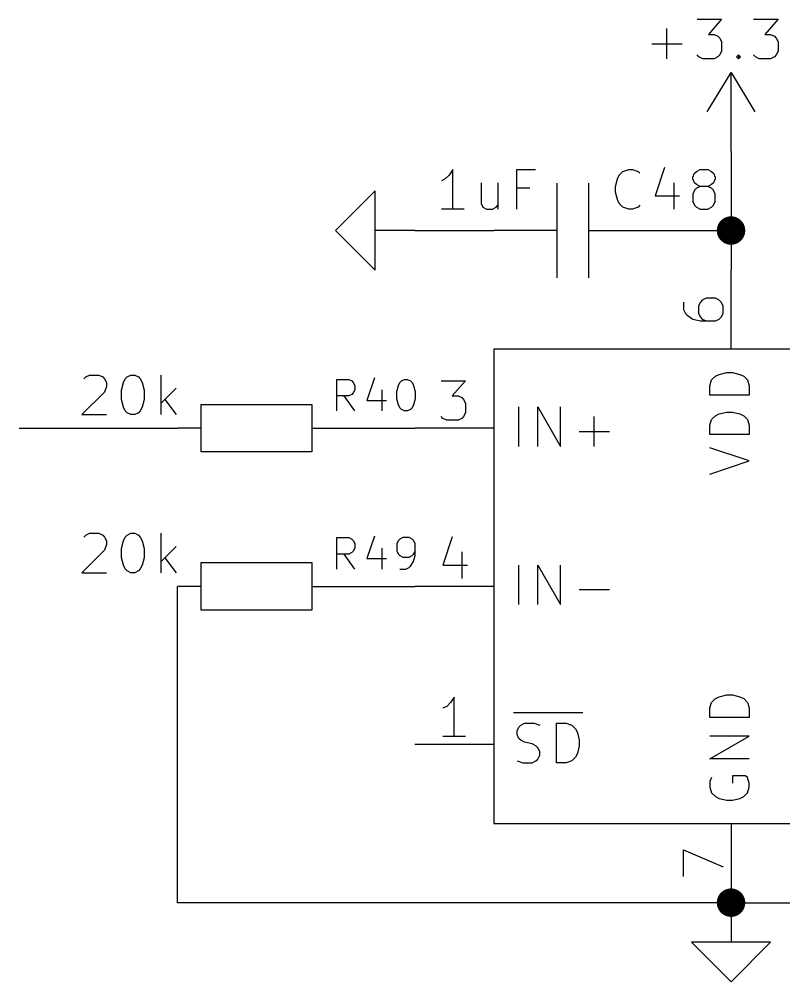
# Model space of a CAD drawing. Header units: inches. Extents: x 0.4 to 16.1, y -11.3 to -0.4.
# Drawn here: x 6.9 to 7.867, y -8.05 to -6.833 of the extents above; entities that cross this region are included whole.
import ezdxf

# ---------------------------------------------------------------- set-up
doc = ezdxf.new("R2010")
doc.units = ezdxf.units.IN
doc.header["$MEASUREMENT"] = 0
for name, color, linetype in [('GREENSIXTYFIVE', 129, 'CONTINUOUS'), ('LIGHTGREEN', 92, 'CONTINUOUS'), ('LIGHTRED', 12, 'CONTINUOUS'), ('RED', 14, 'CONTINUOUS'), ('WHITE', 250, 'CONTINUOUS')]:
    doc.layers.add(name, color=color, linetype=linetype)

msp = doc.modelspace()

# ---------------------------------------------------------------- linework, layer by layer
at = {"layer": 'GREENSIXTYFIVE', "linetype": 'CONTINUOUS'}
for p, q in [((7.7571, -6.8328), (7.7881, -6.8328)), ((7.7571, -6.8328), (7.7881, -6.8328)), ((7.7881, -6.8328), (7.7714, -6.8519)), ((7.7881, -6.8328), (7.7714, -6.8519)), ((7.8286, -6.8328), (7.8595, -6.8328)), ((7.8286, -6.8328), (7.8595, -6.8328)), ((7.8595, -6.8328), (7.8429, -6.8519)), ((7.8595, -6.8328), (7.8429, -6.8519)), ((7.719, -6.8828), (7.719, -6.8447)), ((7.719, -6.8828), (7.719, -6.8447)), ((7.7714, -6.8519), (7.7786, -6.8519)), ((7.7714, -6.8519), (7.7786, -6.8519)), ((7.7786, -6.8519), (7.7833, -6.8542)), ((7.7786, -6.8519), (7.7833, -6.8542)), ((7.8429, -6.8519), (7.85, -6.8519)), ((7.8429, -6.8519), (7.85, -6.8519)), ((7.85, -6.8519), (7.8548, -6.8542)), ((7.85, -6.8519), (7.8548, -6.8542)), ((7.7, -6.8638), (7.7381, -6.8638)), ((7.7, -6.8638), (7.7381, -6.8638)), ((7.7833, -6.8542), (7.7857, -6.8566)), ((7.7833, -6.8542), (7.7857, -6.8566)), ((7.7857, -6.8566), (7.7881, -6.8614)), ((7.7857, -6.8566), (7.7881, -6.8614)), ((7.7881, -6.8614), (7.7881, -6.8733)), ((7.7881, -6.8614), (7.7881, -6.8733)), ((7.8548, -6.8542), (7.8571, -6.8566)), ((7.8548, -6.8542), (7.8571, -6.8566)), ((7.8571, -6.8566), (7.8595, -6.8614)), ((7.8571, -6.8566), (7.8595, -6.8614)), ((7.8595, -6.8614), (7.8595, -6.8733)), ((7.8595, -6.8614), (7.8595, -6.8733)), ((7.7881, -6.8733), (7.7857, -6.878)), ((7.7881, -6.8733), (7.7857, -6.878)), ((7.8595, -6.8733), (7.8571, -6.878)), ((7.8595, -6.8733), (7.8571, -6.878)), ((7.7595, -6.8804), (7.7571, -6.878)), ((7.7595, -6.8804), (7.7571, -6.878)), ((7.7643, -6.8828), (7.7595, -6.8804)), ((7.7643, -6.8828), (7.7595, -6.8804)), ((7.7786, -6.8828), (7.7643, -6.8828)), ((7.7786, -6.8828), (7.7643, -6.8828)), ((7.7833, -6.8804), (7.7786, -6.8828)), ((7.7833, -6.8804), (7.7786, -6.8828)), ((7.7857, -6.878), (7.7833, -6.8804)), ((7.7857, -6.878), (7.7833, -6.8804)), ((7.8071, -6.8804), (7.8095, -6.878)), ((7.8071, -6.8804), (7.8095, -6.878)), ((7.8095, -6.8828), (7.8071, -6.8804)), ((7.8095, -6.8828), (7.8071, -6.8804)), ((7.8095, -6.878), (7.8119, -6.8804)), ((7.8095, -6.878), (7.8095, -6.8828)), ((7.8095, -6.878), (7.8119, -6.8804)), ((7.8095, -6.878), (7.8095, -6.8828)), ((7.8119, -6.8804), (7.8095, -6.8828)), ((7.8119, -6.8804), (7.8095, -6.8828)), ((7.831, -6.8804), (7.8286, -6.878)), ((7.831, -6.8804), (7.8286, -6.878)), ((7.8357, -6.8828), (7.831, -6.8804)), ((7.8357, -6.8828), (7.831, -6.8804)), ((7.85, -6.8828), (7.8357, -6.8828)), ((7.85, -6.8828), (7.8357, -6.8828)), ((7.8548, -6.8804), (7.85, -6.8828)), ((7.8548, -6.8804), (7.85, -6.8828)), ((7.8571, -6.878), (7.8548, -6.8804)), ((7.8571, -6.878), (7.8548, -6.8804)), ((7.4482, -7.0228), (7.4434, -7.0299)), ((7.4482, -7.0228), (7.4434, -7.0299)), ((7.4482, -7.0728), (7.4482, -7.0228)), ((7.4482, -7.0728), (7.4482, -7.0228)), ((7.5291, -7.0728), (7.5291, -7.0228)), ((7.5291, -7.0228), (7.5529, -7.0228)), ((7.5291, -7.0728), (7.5291, -7.0228)), ((7.5291, -7.0228), (7.5529, -7.0228)), ((7.6634, -7.0252), (7.6706, -7.0228)), ((7.6634, -7.0252), (7.6706, -7.0228)), ((7.6706, -7.0228), (7.6753, -7.0228)), ((7.6706, -7.0228), (7.6753, -7.0228)), ((7.6753, -7.0228), (7.6825, -7.0252)), ((7.6753, -7.0228), (7.6825, -7.0252)), ((7.7158, -7.0204), (7.7039, -7.0561)), ((7.7158, -7.0204), (7.7039, -7.0561)), ((7.7563, -7.0252), (7.761, -7.0228)), ((7.7563, -7.0252), (7.761, -7.0228)), ((7.761, -7.0228), (7.7706, -7.0228)), ((7.761, -7.0228), (7.7706, -7.0228)), ((7.7706, -7.0228), (7.7753, -7.0252)), ((7.7706, -7.0228), (7.7753, -7.0252)), ((7.4387, -7.0347), (7.4339, -7.0371)), ((7.4387, -7.0347), (7.4339, -7.0371)), ((7.4434, -7.0299), (7.4387, -7.0347)), ((7.4434, -7.0299), (7.4387, -7.0347)), ((7.6539, -7.0442), (7.6563, -7.0347)), ((7.6539, -7.0442), (7.6563, -7.0347)), ((7.6563, -7.0347), (7.6587, -7.0299)), ((7.6563, -7.0347), (7.6587, -7.0299)), ((7.6587, -7.0299), (7.6634, -7.0252)), ((7.6587, -7.0299), (7.6634, -7.0252)), ((7.6825, -7.0252), (7.6849, -7.0276)), ((7.6825, -7.0252), (7.6849, -7.0276)), ((7.7515, -7.0323), (7.7539, -7.0276)), ((7.7515, -7.0323), (7.7539, -7.0276)), ((7.7515, -7.0347), (7.7515, -7.0323)), ((7.7515, -7.0347), (7.7515, -7.0323)), ((7.7539, -7.0395), (7.7515, -7.0347)), ((7.7539, -7.0395), (7.7515, -7.0347)), ((7.7539, -7.0276), (7.7563, -7.0252)), ((7.7539, -7.0276), (7.7563, -7.0252)), ((7.7753, -7.0252), (7.7777, -7.0276)), ((7.7753, -7.0252), (7.7777, -7.0276)), ((7.7777, -7.0276), (7.7801, -7.0323)), ((7.7777, -7.0276), (7.7801, -7.0323)), ((7.7801, -7.0347), (7.7777, -7.0395)), ((7.7801, -7.0347), (7.7777, -7.0395)), ((7.7801, -7.0323), (7.7801, -7.0347)), ((7.7801, -7.0323), (7.7801, -7.0347)), ((7.4839, -7.0395), (7.4839, -7.0657)), ((7.4839, -7.0395), (7.4839, -7.0657)), ((7.5053, -7.0395), (7.5053, -7.0728)), ((7.5053, -7.0395), (7.5053, -7.0728)), ((7.5458, -7.0466), (7.5291, -7.0466)), ((7.5458, -7.0466), (7.5291, -7.0466)), ((7.6539, -7.0514), (7.6539, -7.0442)), ((7.6539, -7.0514), (7.6539, -7.0442)), ((7.7277, -7.0395), (7.7277, -7.0728)), ((7.7277, -7.0395), (7.7277, -7.0728)), ((7.7563, -7.0418), (7.7539, -7.0395)), ((7.7563, -7.0418), (7.7539, -7.0395)), ((7.7563, -7.0466), (7.7539, -7.049)), ((7.7563, -7.0466), (7.7539, -7.049)), ((7.761, -7.0442), (7.7563, -7.0418)), ((7.761, -7.0442), (7.7563, -7.0418)), ((7.761, -7.0442), (7.7563, -7.0466)), ((7.761, -7.0442), (7.7563, -7.0466)), ((7.7706, -7.0442), (7.761, -7.0442)), ((7.7706, -7.0442), (7.761, -7.0442)), ((7.7753, -7.0418), (7.7706, -7.0442)), ((7.7753, -7.0418), (7.7706, -7.0442)), ((7.7753, -7.0466), (7.7706, -7.0442)), ((7.7753, -7.0466), (7.7706, -7.0442)), ((7.7777, -7.0395), (7.7753, -7.0418)), ((7.7777, -7.0395), (7.7753, -7.0418)), ((7.7777, -7.049), (7.7753, -7.0466)), ((7.7777, -7.049), (7.7753, -7.0466)), ((7.6563, -7.0609), (7.6539, -7.0514)), ((7.6563, -7.0609), (7.6539, -7.0514)), ((7.7039, -7.0561), (7.7349, -7.0561)), ((7.7039, -7.0561), (7.7349, -7.0561)), ((7.7539, -7.049), (7.7515, -7.0538)), ((7.7539, -7.049), (7.7515, -7.0538)), ((7.7515, -7.0538), (7.7515, -7.0633)), ((7.7515, -7.0538), (7.7515, -7.0633)), ((7.7801, -7.0538), (7.7777, -7.049)), ((7.7801, -7.0538), (7.7777, -7.049)), ((7.7801, -7.0633), (7.7801, -7.0538)), ((7.7801, -7.0633), (7.7801, -7.0538)), ((7.4839, -7.0657), (7.4863, -7.0704)), ((7.4839, -7.0657), (7.4863, -7.0704)), ((7.4863, -7.0704), (7.491, -7.0728)), ((7.4863, -7.0704), (7.491, -7.0728)), ((7.4982, -7.0728), (7.5029, -7.0704)), ((7.4982, -7.0728), (7.5029, -7.0704)), ((7.5029, -7.0704), (7.5053, -7.068)), ((7.5029, -7.0704), (7.5053, -7.068)), ((7.6587, -7.0657), (7.6563, -7.0609)), ((7.6587, -7.0657), (7.6563, -7.0609)), ((7.6634, -7.0704), (7.6587, -7.0657)), ((7.6634, -7.0704), (7.6587, -7.0657)), ((7.6706, -7.0728), (7.6634, -7.0704)), ((7.6706, -7.0728), (7.6634, -7.0704)), ((7.6825, -7.0704), (7.6753, -7.0728)), ((7.6825, -7.0704), (7.6753, -7.0728)), ((7.6849, -7.068), (7.6825, -7.0704)), ((7.6849, -7.068), (7.6825, -7.0704)), ((7.7515, -7.0633), (7.7539, -7.068)), ((7.7515, -7.0633), (7.7539, -7.068)), ((7.7539, -7.068), (7.7563, -7.0704)), ((7.7539, -7.068), (7.7563, -7.0704)), ((7.7563, -7.0704), (7.761, -7.0728)), ((7.7563, -7.0704), (7.761, -7.0728)), ((7.7706, -7.0728), (7.7753, -7.0704)), ((7.7706, -7.0728), (7.7753, -7.0704)), ((7.7753, -7.0704), (7.7777, -7.068)), ((7.7753, -7.0704), (7.7777, -7.068)), ((7.7777, -7.068), (7.7801, -7.0633)), ((7.7777, -7.068), (7.7801, -7.0633)), ((7.4625, -7.0728), (7.4339, -7.0728)), ((7.4625, -7.0728), (7.4339, -7.0728)), ((7.491, -7.0728), (7.4982, -7.0728)), ((7.491, -7.0728), (7.4982, -7.0728)), ((7.6753, -7.0728), (7.6706, -7.0728)), ((7.6753, -7.0728), (7.6706, -7.0728)), ((7.761, -7.0728), (7.7706, -7.0728)), ((7.761, -7.0728), (7.7706, -7.0728)), ((6.9817, -7.2876), (6.984, -7.2852)), ((6.9817, -7.2876), (6.984, -7.2852)), ((6.984, -7.2852), (6.9888, -7.2828)), ((6.984, -7.2852), (6.9888, -7.2828)), ((6.9888, -7.2828), (7.0007, -7.2828)), ((6.9888, -7.2828), (7.0007, -7.2828)), ((7.0007, -7.2828), (7.0055, -7.2852)), ((7.0007, -7.2828), (7.0055, -7.2852)), ((7.0055, -7.2852), (7.0079, -7.2876)), ((7.0055, -7.2852), (7.0079, -7.2876)), ((7.0079, -7.2876), (7.0102, -7.2923)), ((7.0079, -7.2876), (7.0102, -7.2923)), ((7.0317, -7.2923), (7.034, -7.2876)), ((7.0317, -7.2923), (7.034, -7.2876)), ((7.034, -7.2876), (7.0364, -7.2852)), ((7.034, -7.2876), (7.0364, -7.2852)), ((7.0364, -7.2852), (7.0412, -7.2828)), ((7.0364, -7.2852), (7.0412, -7.2828)), ((7.0412, -7.2828), (7.046, -7.2828)), ((7.0412, -7.2828), (7.046, -7.2828)), ((7.046, -7.2828), (7.0507, -7.2852)), ((7.046, -7.2828), (7.0507, -7.2852)), ((7.0507, -7.2852), (7.0531, -7.2876)), ((7.0507, -7.2852), (7.0531, -7.2876)), ((7.0531, -7.2876), (7.0555, -7.2923)), ((7.0531, -7.2876), (7.0555, -7.2923)), ((7.0793, -7.3328), (7.0793, -7.2828)), ((7.0793, -7.3328), (7.0793, -7.2828)), ((7.3014, -7.3282), (7.3014, -7.2882)), ((7.3014, -7.2882), (7.3167, -7.2882)), ((7.3014, -7.3282), (7.3014, -7.2882)), ((7.3014, -7.2882), (7.3167, -7.2882)), ((7.3167, -7.2882), (7.3205, -7.2901)), ((7.3167, -7.2882), (7.3205, -7.2901)), ((7.3205, -7.2901), (7.3224, -7.2921)), ((7.3205, -7.2901), (7.3224, -7.2921)), ((7.349, -7.2863), (7.3395, -7.3149)), ((7.349, -7.2863), (7.3395, -7.3149)), ((7.3814, -7.2921), (7.3833, -7.2901)), ((7.3814, -7.2921), (7.3833, -7.2901)), ((7.3833, -7.2901), (7.3871, -7.2882)), ((7.3833, -7.2901), (7.3871, -7.2882)), ((7.3871, -7.2882), (7.3909, -7.2882)), ((7.3871, -7.2882), (7.3909, -7.2882)), ((7.3909, -7.2882), (7.3948, -7.2901)), ((7.3909, -7.2882), (7.3948, -7.2901)), ((7.3948, -7.2901), (7.3967, -7.2921)), ((7.3948, -7.2901), (7.3967, -7.2921)), ((7.7731, -7.2962), (7.7755, -7.289)), ((7.7731, -7.2962), (7.7755, -7.289)), ((7.7755, -7.289), (7.7803, -7.2843)), ((7.7755, -7.289), (7.7803, -7.2843)), ((7.7803, -7.2843), (7.785, -7.2819)), ((7.7803, -7.2843), (7.785, -7.2819)), ((7.785, -7.2819), (7.7946, -7.2795)), ((7.785, -7.2819), (7.7946, -7.2795)), ((7.7946, -7.2795), (7.8017, -7.2795)), ((7.7946, -7.2795), (7.8017, -7.2795)), ((7.8017, -7.2795), (7.8112, -7.2819)), ((7.8017, -7.2795), (7.8112, -7.2819)), ((7.8112, -7.2819), (7.816, -7.2843)), ((7.8112, -7.2819), (7.816, -7.2843)), ((7.816, -7.2843), (7.8208, -7.289)), ((7.816, -7.2843), (7.8208, -7.289)), ((7.8208, -7.289), (7.8231, -7.2962)), ((7.8208, -7.289), (7.8231, -7.2962)), ((7.0102, -7.2971), (7.0079, -7.3042)), ((7.0102, -7.2971), (7.0079, -7.3042)), ((7.0102, -7.2923), (7.0102, -7.2971)), ((7.0102, -7.2923), (7.0102, -7.2971)), ((7.0293, -7.3019), (7.0317, -7.2923)), ((7.0293, -7.3019), (7.0317, -7.2923)), ((7.0293, -7.3138), (7.0293, -7.3019)), ((7.0293, -7.3138), (7.0293, -7.3019)), ((7.0555, -7.2923), (7.0579, -7.3019)), ((7.0555, -7.2923), (7.0579, -7.3019)), ((7.0579, -7.3019), (7.0579, -7.3138)), ((7.0579, -7.3019), (7.0579, -7.3138)), ((7.0983, -7.2995), (7.0793, -7.3185)), ((7.0983, -7.2995), (7.0793, -7.3185)), ((7.3224, -7.2921), (7.3243, -7.2959)), ((7.3224, -7.2921), (7.3243, -7.2959)), ((7.3243, -7.3016), (7.3224, -7.3054)), ((7.3243, -7.3016), (7.3224, -7.3054)), ((7.3243, -7.2959), (7.3243, -7.3016)), ((7.3243, -7.2959), (7.3243, -7.3016)), ((7.3586, -7.3016), (7.3586, -7.3282)), ((7.3586, -7.3016), (7.3586, -7.3282)), ((7.3776, -7.3035), (7.3795, -7.2959)), ((7.3776, -7.3035), (7.3795, -7.2959)), ((7.3795, -7.2959), (7.3814, -7.2921)), ((7.3795, -7.2959), (7.3814, -7.2921)), ((7.3967, -7.2921), (7.3986, -7.2959)), ((7.3967, -7.2921), (7.3986, -7.2959)), ((7.3986, -7.2959), (7.4005, -7.3035)), ((7.3986, -7.2959), (7.4005, -7.3035)), ((7.7731, -7.3081), (7.7731, -7.2962)), ((7.7731, -7.3081), (7.7731, -7.2962)), ((7.8231, -7.2962), (7.8231, -7.3081)), ((7.8231, -7.2962), (7.8231, -7.3081)), ((7.0079, -7.3042), (6.9793, -7.3328)), ((7.0079, -7.3042), (6.9793, -7.3328)), ((7.0317, -7.3233), (7.0293, -7.3138)), ((7.0317, -7.3233), (7.0293, -7.3138)), ((7.0579, -7.3138), (7.0555, -7.3233)), ((7.0579, -7.3138), (7.0555, -7.3233)), ((7.084, -7.3138), (7.0983, -7.3328)), ((7.084, -7.3138), (7.0983, -7.3328)), ((7.3167, -7.3092), (7.3014, -7.3092)), ((7.3167, -7.3092), (7.3014, -7.3092)), ((7.3243, -7.3282), (7.311, -7.3092)), ((7.3243, -7.3282), (7.311, -7.3092)), ((7.3205, -7.3073), (7.3167, -7.3092)), ((7.3205, -7.3073), (7.3167, -7.3092)), ((7.3224, -7.3054), (7.3205, -7.3073)), ((7.3224, -7.3054), (7.3205, -7.3073)), ((7.3395, -7.3149), (7.3643, -7.3149)), ((7.3395, -7.3149), (7.3643, -7.3149)), ((7.3776, -7.313), (7.3776, -7.3035)), ((7.3776, -7.313), (7.3776, -7.3035)), ((7.3795, -7.3206), (7.3776, -7.313)), ((7.3795, -7.3206), (7.3776, -7.313)), ((7.4005, -7.313), (7.3986, -7.3206)), ((7.4005, -7.313), (7.3986, -7.3206)), ((7.4005, -7.3035), (7.4005, -7.313)), ((7.4005, -7.3035), (7.4005, -7.313)), ((7.8231, -7.3081), (7.7731, -7.3081)), ((7.8231, -7.3081), (7.7731, -7.3081)), ((7.034, -7.328), (7.0317, -7.3233)), ((7.034, -7.328), (7.0317, -7.3233)), ((7.0555, -7.3233), (7.0531, -7.328)), ((7.0555, -7.3233), (7.0531, -7.328)), ((7.3814, -7.3244), (7.3795, -7.3206)), ((7.3814, -7.3244), (7.3795, -7.3206)), ((7.3833, -7.3263), (7.3814, -7.3244)), ((7.3833, -7.3263), (7.3814, -7.3244)), ((7.3871, -7.3282), (7.3833, -7.3263)), ((7.3871, -7.3282), (7.3833, -7.3263)), ((7.3948, -7.3263), (7.3909, -7.3282)), ((7.3948, -7.3263), (7.3909, -7.3282)), ((7.3967, -7.3244), (7.3948, -7.3263)), ((7.3967, -7.3244), (7.3948, -7.3263)), ((7.3986, -7.3206), (7.3967, -7.3244)), ((7.3986, -7.3206), (7.3967, -7.3244)), ((7.5319, -7.3731), (7.5319, -7.3231)), ((7.5319, -7.3731), (7.5319, -7.3231)), ((7.5557, -7.3731), (7.5557, -7.3231)), ((7.5557, -7.3231), (7.5843, -7.3731)), ((7.5557, -7.3731), (7.5557, -7.3231)), ((7.5557, -7.3231), (7.5843, -7.3731)), ((7.5843, -7.3731), (7.5843, -7.3231)), ((7.5843, -7.3731), (7.5843, -7.3231)), ((6.9793, -7.3328), (7.0102, -7.3328)), ((6.9793, -7.3328), (7.0102, -7.3328)), ((7.0364, -7.3304), (7.034, -7.328)), ((7.0364, -7.3304), (7.034, -7.328)), ((7.0412, -7.3328), (7.0364, -7.3304)), ((7.0412, -7.3328), (7.0364, -7.3304)), ((7.046, -7.3328), (7.0412, -7.3328)), ((7.046, -7.3328), (7.0412, -7.3328)), ((7.0507, -7.3304), (7.046, -7.3328)), ((7.0507, -7.3304), (7.046, -7.3328)), ((7.0531, -7.328), (7.0507, -7.3304)), ((7.0531, -7.328), (7.0507, -7.3304)), ((7.3909, -7.3282), (7.3871, -7.3282)), ((7.3909, -7.3282), (7.3871, -7.3282)), ((7.6271, -7.3731), (7.6271, -7.335)), ((7.6271, -7.3731), (7.6271, -7.335)), ((7.7731, -7.3462), (7.7755, -7.339)), ((7.7731, -7.3462), (7.7755, -7.339)), ((7.7755, -7.339), (7.7803, -7.3343)), ((7.7755, -7.339), (7.7803, -7.3343)), ((7.7803, -7.3343), (7.785, -7.3319)), ((7.7803, -7.3343), (7.785, -7.3319)), ((7.785, -7.3319), (7.7946, -7.3295)), ((7.785, -7.3319), (7.7946, -7.3295)), ((7.7946, -7.3295), (7.8017, -7.3295)), ((7.7946, -7.3295), (7.8017, -7.3295)), ((7.8017, -7.3295), (7.8112, -7.3319)), ((7.8017, -7.3295), (7.8112, -7.3319)), ((7.8112, -7.3319), (7.816, -7.3343)), ((7.8112, -7.3319), (7.816, -7.3343)), ((7.816, -7.3343), (7.8208, -7.339)), ((7.816, -7.3343), (7.8208, -7.339)), ((7.8208, -7.339), (7.8231, -7.3462)), ((7.8208, -7.339), (7.8231, -7.3462)), ((7.7731, -7.3581), (7.7731, -7.3462)), ((7.7731, -7.3581), (7.7731, -7.3462)), ((7.8231, -7.3462), (7.8231, -7.3581)), ((7.8231, -7.3462), (7.8231, -7.3581)), ((7.6081, -7.3541), (7.6462, -7.3541)), ((7.6081, -7.3541), (7.6462, -7.3541)), ((7.8231, -7.3581), (7.7731, -7.3581)), ((7.8231, -7.3581), (7.7731, -7.3581)), ((7.8231, -7.3914), (7.7731, -7.3748)), ((7.8231, -7.3914), (7.7731, -7.3748)), ((7.7731, -7.4081), (7.8231, -7.3914)), ((7.7731, -7.4081), (7.8231, -7.3914)), ((6.9817, -7.4876), (6.984, -7.4852)), ((6.9817, -7.4876), (6.984, -7.4852)), ((6.984, -7.4852), (6.9888, -7.4828)), ((6.984, -7.4852), (6.9888, -7.4828)), ((6.9888, -7.4828), (7.0007, -7.4828)), ((6.9888, -7.4828), (7.0007, -7.4828)), ((7.0007, -7.4828), (7.0055, -7.4852)), ((7.0007, -7.4828), (7.0055, -7.4852)), ((7.0055, -7.4852), (7.0079, -7.4876)), ((7.0055, -7.4852), (7.0079, -7.4876)), ((7.034, -7.4876), (7.0364, -7.4852)), ((7.034, -7.4876), (7.0364, -7.4852)), ((7.0364, -7.4852), (7.0412, -7.4828)), ((7.0364, -7.4852), (7.0412, -7.4828)), ((7.0412, -7.4828), (7.046, -7.4828)), ((7.0412, -7.4828), (7.046, -7.4828)), ((7.046, -7.4828), (7.0507, -7.4852)), ((7.046, -7.4828), (7.0507, -7.4852)), ((7.0507, -7.4852), (7.0531, -7.4876)), ((7.0507, -7.4852), (7.0531, -7.4876)), ((7.0793, -7.5328), (7.0793, -7.4828)), ((7.0793, -7.5328), (7.0793, -7.4828)), ((7.0079, -7.4876), (7.0102, -7.4923)), ((7.0079, -7.4876), (7.0102, -7.4923)), ((7.0102, -7.4971), (7.0079, -7.5042)), ((7.0102, -7.4971), (7.0079, -7.5042)), ((7.0102, -7.4923), (7.0102, -7.4971)), ((7.0102, -7.4923), (7.0102, -7.4971)), ((7.0293, -7.5019), (7.0317, -7.4923)), ((7.0293, -7.5019), (7.0317, -7.4923)), ((7.0317, -7.4923), (7.034, -7.4876)), ((7.0317, -7.4923), (7.034, -7.4876)), ((7.0531, -7.4876), (7.0555, -7.4923)), ((7.0531, -7.4876), (7.0555, -7.4923)), ((7.0555, -7.4923), (7.0579, -7.5019)), ((7.0555, -7.4923), (7.0579, -7.5019)), ((7.3014, -7.5282), (7.3014, -7.4882)), ((7.3014, -7.4882), (7.3167, -7.4882)), ((7.3014, -7.5282), (7.3014, -7.4882)), ((7.3014, -7.4882), (7.3167, -7.4882)), ((7.3167, -7.4882), (7.3205, -7.4901)), ((7.3167, -7.4882), (7.3205, -7.4901)), ((7.3205, -7.4901), (7.3224, -7.4921)), ((7.3205, -7.4901), (7.3224, -7.4921)), ((7.3224, -7.4921), (7.3243, -7.4959)), ((7.3224, -7.4921), (7.3243, -7.4959)), ((7.3243, -7.4959), (7.3243, -7.5016)), ((7.3243, -7.4959), (7.3243, -7.5016)), ((7.349, -7.4863), (7.3395, -7.5149)), ((7.349, -7.4863), (7.3395, -7.5149)), ((7.3795, -7.4921), (7.3776, -7.4959)), ((7.3795, -7.4921), (7.3776, -7.4959)), ((7.3776, -7.4959), (7.3776, -7.5054)), ((7.3776, -7.4959), (7.3776, -7.5054)), ((7.3814, -7.4901), (7.3795, -7.4921)), ((7.3814, -7.4901), (7.3795, -7.4921)), ((7.3852, -7.4882), (7.3814, -7.4901)), ((7.3852, -7.4882), (7.3814, -7.4901)), ((7.3929, -7.4882), (7.3852, -7.4882)), ((7.3929, -7.4882), (7.3852, -7.4882)), ((7.3967, -7.4901), (7.3929, -7.4882)), ((7.3967, -7.4901), (7.3929, -7.4882)), ((7.3986, -7.4921), (7.3967, -7.4901)), ((7.3986, -7.4921), (7.3967, -7.4901)), ((7.4005, -7.4959), (7.3986, -7.4921)), ((7.4005, -7.4959), (7.3986, -7.4921)), ((7.4005, -7.5111), (7.4005, -7.4959)), ((7.4005, -7.5111), (7.4005, -7.4959)), ((7.0079, -7.5042), (6.9793, -7.5328)), ((7.0079, -7.5042), (6.9793, -7.5328)), ((7.0293, -7.5138), (7.0293, -7.5019)), ((7.0293, -7.5138), (7.0293, -7.5019)), ((7.0579, -7.5019), (7.0579, -7.5138)), ((7.0579, -7.5019), (7.0579, -7.5138)), ((7.0983, -7.4995), (7.0793, -7.5185)), ((7.0983, -7.4995), (7.0793, -7.5185)), ((7.3167, -7.5092), (7.3014, -7.5092)), ((7.3167, -7.5092), (7.3014, -7.5092)), ((7.3243, -7.5282), (7.311, -7.5092)), ((7.3243, -7.5282), (7.311, -7.5092)), ((7.3205, -7.5073), (7.3167, -7.5092)), ((7.3205, -7.5073), (7.3167, -7.5092)), ((7.3224, -7.5054), (7.3205, -7.5073)), ((7.3224, -7.5054), (7.3205, -7.5073)), ((7.3243, -7.5016), (7.3224, -7.5054)), ((7.3243, -7.5016), (7.3224, -7.5054)), ((7.3586, -7.5016), (7.3586, -7.5282)), ((7.3586, -7.5016), (7.3586, -7.5282)), ((7.3776, -7.5054), (7.3795, -7.5092)), ((7.3776, -7.5054), (7.3795, -7.5092)), ((7.3795, -7.5092), (7.3814, -7.5111)), ((7.3795, -7.5092), (7.3814, -7.5111)), ((7.3967, -7.5111), (7.3986, -7.5092)), ((7.3967, -7.5111), (7.3986, -7.5092)), ((7.3986, -7.5092), (7.4005, -7.5054)), ((7.3986, -7.5092), (7.4005, -7.5054)), ((7.0317, -7.5233), (7.0293, -7.5138)), ((7.0317, -7.5233), (7.0293, -7.5138)), ((7.0579, -7.5138), (7.0555, -7.5233)), ((7.0579, -7.5138), (7.0555, -7.5233)), ((7.084, -7.5138), (7.0983, -7.5328)), ((7.084, -7.5138), (7.0983, -7.5328)), ((7.3395, -7.5149), (7.3643, -7.5149)), ((7.3395, -7.5149), (7.3643, -7.5149)), ((7.3814, -7.5111), (7.3852, -7.513)), ((7.3814, -7.5111), (7.3852, -7.513)), ((7.3852, -7.513), (7.3929, -7.513)), ((7.3852, -7.513), (7.3929, -7.513)), ((7.3929, -7.513), (7.3967, -7.5111)), ((7.3929, -7.513), (7.3967, -7.5111)), ((7.3948, -7.5244), (7.3986, -7.5187)), ((7.3948, -7.5244), (7.3986, -7.5187)), ((7.3986, -7.5187), (7.4005, -7.5111)), ((7.3986, -7.5187), (7.4005, -7.5111)), ((6.9793, -7.5328), (7.0102, -7.5328)), ((6.9793, -7.5328), (7.0102, -7.5328)), ((7.034, -7.528), (7.0317, -7.5233)), ((7.034, -7.528), (7.0317, -7.5233)), ((7.0364, -7.5304), (7.034, -7.528)), ((7.0364, -7.5304), (7.034, -7.528)), ((7.0412, -7.5328), (7.0364, -7.5304)), ((7.0412, -7.5328), (7.0364, -7.5304)), ((7.046, -7.5328), (7.0412, -7.5328)), ((7.046, -7.5328), (7.0412, -7.5328)), ((7.0507, -7.5304), (7.046, -7.5328)), ((7.0507, -7.5304), (7.046, -7.5328)), ((7.0531, -7.528), (7.0507, -7.5304)), ((7.0531, -7.528), (7.0507, -7.5304)), ((7.0555, -7.5233), (7.0531, -7.528)), ((7.0555, -7.5233), (7.0531, -7.528)), ((7.3814, -7.5282), (7.389, -7.5282)), ((7.3814, -7.5282), (7.389, -7.5282)), ((7.389, -7.5282), (7.3929, -7.5263)), ((7.389, -7.5282), (7.3929, -7.5263)), ((7.3929, -7.5263), (7.3948, -7.5244)), ((7.3929, -7.5263), (7.3948, -7.5244)), ((7.5319, -7.5731), (7.5319, -7.5231)), ((7.5319, -7.5731), (7.5319, -7.5231)), ((7.5557, -7.5731), (7.5557, -7.5231)), ((7.5557, -7.5231), (7.5843, -7.5731)), ((7.5557, -7.5731), (7.5557, -7.5231)), ((7.5557, -7.5231), (7.5843, -7.5731)), ((7.5843, -7.5731), (7.5843, -7.5231)), ((7.5843, -7.5731), (7.5843, -7.5231)), ((7.6081, -7.5541), (7.6462, -7.5541)), ((7.6081, -7.5541), (7.6462, -7.5541)), ((7.7755, -7.6967), (7.7803, -7.6919)), ((7.7755, -7.6967), (7.7803, -7.6919)), ((7.7803, -7.6919), (7.785, -7.6895)), ((7.7803, -7.6919), (7.785, -7.6895)), ((7.785, -7.6895), (7.7946, -7.6871)), ((7.785, -7.6895), (7.7946, -7.6871)), ((7.7946, -7.6871), (7.8017, -7.6871)), ((7.7946, -7.6871), (7.8017, -7.6871)), ((7.8017, -7.6871), (7.8112, -7.6895)), ((7.8017, -7.6871), (7.8112, -7.6895)), ((7.8112, -7.6895), (7.816, -7.6919)), ((7.8112, -7.6895), (7.816, -7.6919)), ((7.816, -7.6919), (7.8208, -7.6967)), ((7.816, -7.6919), (7.8208, -7.6967)), ((7.7731, -7.7038), (7.7755, -7.6967)), ((7.7731, -7.7038), (7.7755, -7.6967)), ((7.7731, -7.7157), (7.7731, -7.7038)), ((7.7731, -7.7157), (7.7731, -7.7038)), ((7.8208, -7.6967), (7.8231, -7.7038)), ((7.8208, -7.6967), (7.8231, -7.7038)), ((7.8231, -7.7038), (7.8231, -7.7157)), ((7.8231, -7.7038), (7.8231, -7.7157)), ((7.525, -7.7093), (7.6126, -7.7093)), ((7.525, -7.7093), (7.6126, -7.7093)), ((7.8231, -7.7157), (7.7731, -7.7157)), ((7.8231, -7.7157), (7.7731, -7.7157)), ((7.5295, -7.7327), (7.5319, -7.7279)), ((7.5295, -7.7327), (7.5319, -7.7279)), ((7.5319, -7.7279), (7.5343, -7.7255)), ((7.5319, -7.7279), (7.5343, -7.7255)), ((7.5343, -7.7255), (7.539, -7.7231)), ((7.5343, -7.7255), (7.539, -7.7231)), ((7.539, -7.7231), (7.5509, -7.7231)), ((7.539, -7.7231), (7.5509, -7.7231)), ((7.5509, -7.7231), (7.5581, -7.7255)), ((7.5509, -7.7231), (7.5581, -7.7255)), ((7.5795, -7.7731), (7.5795, -7.7231)), ((7.5795, -7.7231), (7.5914, -7.7231)), ((7.5795, -7.7731), (7.5795, -7.7231)), ((7.5795, -7.7231), (7.5914, -7.7231)), ((7.5914, -7.7231), (7.5986, -7.7255)), ((7.5914, -7.7231), (7.5986, -7.7255)), ((7.5986, -7.7255), (7.6033, -7.7303)), ((7.5986, -7.7255), (7.6033, -7.7303)), ((7.5295, -7.7374), (7.5295, -7.7327)), ((7.5295, -7.7374), (7.5295, -7.7327)), ((7.5319, -7.7422), (7.5295, -7.7374)), ((7.5319, -7.7422), (7.5295, -7.7374)), ((7.6033, -7.7303), (7.6057, -7.735)), ((7.6033, -7.7303), (7.6057, -7.735)), ((7.6057, -7.735), (7.6081, -7.7446)), ((7.6057, -7.735), (7.6081, -7.7446)), ((7.7731, -7.7681), (7.8231, -7.7395)), ((7.8231, -7.7395), (7.7731, -7.7395)), ((7.7731, -7.7681), (7.8231, -7.7395)), ((7.8231, -7.7395), (7.7731, -7.7395)), ((7.5343, -7.7446), (7.5319, -7.7422)), ((7.5343, -7.7446), (7.5319, -7.7422)), ((7.539, -7.7469), (7.5343, -7.7446)), ((7.539, -7.7469), (7.5343, -7.7446)), ((7.5486, -7.7493), (7.539, -7.7469)), ((7.5486, -7.7493), (7.539, -7.7469)), ((7.5533, -7.7517), (7.5486, -7.7493)), ((7.5533, -7.7517), (7.5486, -7.7493)), ((7.5557, -7.7541), (7.5533, -7.7517)), ((7.5557, -7.7541), (7.5533, -7.7517)), ((7.6081, -7.7517), (7.6057, -7.7612)), ((7.6081, -7.7517), (7.6057, -7.7612)), ((7.6081, -7.7446), (7.6081, -7.7517)), ((7.6081, -7.7446), (7.6081, -7.7517)), ((7.5581, -7.7588), (7.5557, -7.7541)), ((7.5581, -7.7588), (7.5557, -7.7541)), ((7.5557, -7.7684), (7.5581, -7.7636)), ((7.5557, -7.7684), (7.5581, -7.7636)), ((7.5581, -7.7636), (7.5581, -7.7588)), ((7.5581, -7.7636), (7.5581, -7.7588)), ((7.6057, -7.7612), (7.6033, -7.766)), ((7.6057, -7.7612), (7.6033, -7.766)), ((7.5295, -7.7708), (7.5367, -7.7731)), ((7.5295, -7.7708), (7.5367, -7.7731)), ((7.5367, -7.7731), (7.5486, -7.7731)), ((7.5367, -7.7731), (7.5486, -7.7731)), ((7.5486, -7.7731), (7.5533, -7.7708)), ((7.5486, -7.7731), (7.5533, -7.7708)), ((7.5533, -7.7708), (7.5557, -7.7684)), ((7.5533, -7.7708), (7.5557, -7.7684)), ((7.5914, -7.7731), (7.5795, -7.7731)), ((7.5914, -7.7731), (7.5795, -7.7731)), ((7.5986, -7.7708), (7.5914, -7.7731)), ((7.5986, -7.7708), (7.5914, -7.7731)), ((7.6033, -7.766), (7.5986, -7.7708)), ((7.6033, -7.766), (7.5986, -7.7708)), ((7.8231, -7.7681), (7.7731, -7.7681)), ((7.8231, -7.7681), (7.7731, -7.7681)), ((7.8184, -7.7895), (7.8017, -7.7895)), ((7.8017, -7.7895), (7.8017, -7.799)), ((7.8184, -7.7895), (7.8017, -7.7895)), ((7.8017, -7.7895), (7.8017, -7.799)), ((7.8208, -7.7919), (7.8184, -7.7895)), ((7.8208, -7.7919), (7.8184, -7.7895)), ((7.7755, -7.7919), (7.7731, -7.7967)), ((7.7755, -7.7919), (7.7731, -7.7967)), ((7.7731, -7.7967), (7.7731, -7.8038)), ((7.7731, -7.7967), (7.7731, -7.8038)), ((7.8231, -7.799), (7.8208, -7.7919)), ((7.8231, -7.799), (7.8208, -7.7919)), ((7.8231, -7.8038), (7.8231, -7.799)), ((7.8231, -7.8038), (7.8231, -7.799)), ((7.7731, -7.8038), (7.7755, -7.8109)), ((7.7731, -7.8038), (7.7755, -7.8109)), ((7.7755, -7.8109), (7.7803, -7.8157)), ((7.7755, -7.8109), (7.7803, -7.8157)), ((7.816, -7.8157), (7.8208, -7.8109)), ((7.816, -7.8157), (7.8208, -7.8109)), ((7.8208, -7.8109), (7.8231, -7.8038)), ((7.8208, -7.8109), (7.8231, -7.8038)), ((7.7803, -7.8157), (7.785, -7.8181)), ((7.7803, -7.8157), (7.785, -7.8181)), ((7.785, -7.8181), (7.7946, -7.8205)), ((7.785, -7.8181), (7.7946, -7.8205)), ((7.7946, -7.8205), (7.8017, -7.8205)), ((7.7946, -7.8205), (7.8017, -7.8205)), ((7.8017, -7.8205), (7.8112, -7.8181)), ((7.8017, -7.8205), (7.8112, -7.8181)), ((7.8112, -7.8181), (7.816, -7.8157)), ((7.8112, -7.8181), (7.816, -7.8157))]:
    msp.add_line(p, q, dxfattribs=at)
at = {"layer": 'LIGHTGREEN', "linetype": 'CONTINUOUS'}
for p, q in [((7.8, -7), (7.8, -7.1)), ((7.4, -7.1), (7.5, -7.1)), ((7.7, -7.1), (7.8, -7.1)), ((7.8, -7.1), (7.8, -7.15)), ((6.9, -7.35), (7.1, -7.35)), ((7.3, -7.35), (7.4, -7.35)), ((7.1, -7.95), (7.1, -7.55)), ((7.3, -7.55), (7.4, -7.55)), ((7.8, -7.95), (7.1, -7.95)), ((7.8, -7.95), (8.4, -7.95))]:
    msp.add_line(p, q, dxfattribs=at)
at = {"layer": 'LIGHTGREEN', "const_width": 0.018}
for points in [[(7.791, -7.1, 1), (7.809, -7.1, 1)], [(7.791, -7.95, 1), (7.809, -7.95, 1)]]:
    msp.add_lwpolyline(points, format="xyb", close=True, dxfattribs=at)
at = {"layer": 'LIGHTRED', "linetype": 'CONTINUOUS'}
for p, q in [((7.7399, -7.1905), (7.7399, -7.2)), ((7.7399, -7.1905), (7.7399, -7.2)), ((7.7613, -7.1905), (7.7589, -7.1952)), ((7.7613, -7.1905), (7.7589, -7.1952)), ((7.7637, -7.1881), (7.7613, -7.1905)), ((7.7637, -7.1881), (7.7613, -7.1905)), ((7.7684, -7.1857), (7.7637, -7.1881)), ((7.7684, -7.1857), (7.7637, -7.1881)), ((7.7804, -7.1857), (7.7684, -7.1857)), ((7.7804, -7.1857), (7.7684, -7.1857)), ((7.7851, -7.1881), (7.7804, -7.1857)), ((7.7851, -7.1881), (7.7804, -7.1857)), ((7.7875, -7.1905), (7.7851, -7.1881)), ((7.7875, -7.1905), (7.7851, -7.1881)), ((7.7899, -7.1952), (7.7875, -7.1905)), ((7.7899, -7.1952), (7.7875, -7.1905)), ((7.7399, -7.2), (7.7423, -7.2048)), ((7.7399, -7.2), (7.7423, -7.2048)), ((7.7423, -7.2048), (7.7446, -7.2071)), ((7.7423, -7.2048), (7.7446, -7.2071)), ((7.7589, -7.1952), (7.7589, -7.2048)), ((7.7589, -7.1952), (7.7589, -7.2048)), ((7.7589, -7.2048), (7.7613, -7.2095)), ((7.7589, -7.2048), (7.7613, -7.2095)), ((7.7875, -7.2095), (7.7899, -7.2048)), ((7.7875, -7.2095), (7.7899, -7.2048)), ((7.7899, -7.2048), (7.7899, -7.1952)), ((7.7899, -7.2048), (7.7899, -7.1952)), ((7.7446, -7.2071), (7.7518, -7.2119)), ((7.7446, -7.2071), (7.7518, -7.2119)), ((7.7518, -7.2119), (7.7613, -7.2143)), ((7.7518, -7.2119), (7.7613, -7.2143)), ((7.7613, -7.2095), (7.7637, -7.2119)), ((7.7613, -7.2095), (7.7637, -7.2119)), ((7.7613, -7.2143), (7.7804, -7.2143)), ((7.7613, -7.2143), (7.7804, -7.2143)), ((7.7637, -7.2119), (7.7684, -7.2143)), ((7.7637, -7.2119), (7.7684, -7.2143)), ((7.7804, -7.2143), (7.7851, -7.2119)), ((7.7804, -7.2143), (7.7851, -7.2119)), ((7.7851, -7.2119), (7.7875, -7.2095)), ((7.7851, -7.2119), (7.7875, -7.2095)), ((7.4333, -7.2899), (7.4643, -7.2899)), ((7.4333, -7.2899), (7.4643, -7.2899)), ((7.4643, -7.2899), (7.4476, -7.3089)), ((7.4643, -7.2899), (7.4476, -7.3089)), ((7.4476, -7.3089), (7.4548, -7.3089)), ((7.4476, -7.3089), (7.4548, -7.3089)), ((7.4548, -7.3089), (7.4595, -7.3113)), ((7.4548, -7.3089), (7.4595, -7.3113)), ((7.4595, -7.3113), (7.4619, -7.3137)), ((7.4595, -7.3113), (7.4619, -7.3137)), ((7.4619, -7.3137), (7.4643, -7.3184)), ((7.4619, -7.3137), (7.4643, -7.3184)), ((7.4643, -7.3184), (7.4643, -7.3304)), ((7.4643, -7.3184), (7.4643, -7.3304)), ((7.4357, -7.3375), (7.4333, -7.3351)), ((7.4357, -7.3375), (7.4333, -7.3351)), ((7.4405, -7.3399), (7.4357, -7.3375)), ((7.4405, -7.3399), (7.4357, -7.3375)), ((7.4595, -7.3375), (7.4548, -7.3399)), ((7.4595, -7.3375), (7.4548, -7.3399)), ((7.4619, -7.3351), (7.4595, -7.3375)), ((7.4619, -7.3351), (7.4595, -7.3375)), ((7.4643, -7.3304), (7.4619, -7.3351)), ((7.4643, -7.3304), (7.4619, -7.3351)), ((7.4548, -7.3399), (7.4405, -7.3399)), ((7.4548, -7.3399), (7.4405, -7.3399)), ((7.4476, -7.4875), (7.4357, -7.5232)), ((7.4476, -7.4875), (7.4357, -7.5232)), ((7.4595, -7.5065), (7.4595, -7.5399)), ((7.4595, -7.5065), (7.4595, -7.5399)), ((7.4357, -7.5232), (7.4667, -7.5232)), ((7.4357, -7.5232), (7.4667, -7.5232)), ((7.45, -7.6899), (7.4452, -7.697)), ((7.45, -7.6899), (7.4452, -7.697)), ((7.45, -7.7399), (7.45, -7.6899)), ((7.45, -7.7399), (7.45, -7.6899)), ((7.4405, -7.7018), (7.4357, -7.7042)), ((7.4405, -7.7018), (7.4357, -7.7042)), ((7.4452, -7.697), (7.4405, -7.7018)), ((7.4452, -7.697), (7.4405, -7.7018)), ((7.4643, -7.7399), (7.4357, -7.7399)), ((7.4643, -7.7399), (7.4357, -7.7399)), ((7.7399, -7.9167), (7.7399, -7.8833)), ((7.7399, -7.8833), (7.7899, -7.9048)), ((7.7399, -7.9167), (7.7399, -7.8833)), ((7.7399, -7.8833), (7.7899, -7.9048))]:
    msp.add_line(p, q, dxfattribs=at)
at = {"layer": 'RED', "linetype": 'CONTINUOUS'}
for p, q in [((7.77, -6.95), (7.8, -6.9)), ((7.8, -6.9), (7.83, -6.95)), ((7.8, -7), (7.8, -6.9)), ((7.58, -7.16), (7.58, -7.04)), ((7.62, -7.16), (7.62, -7.04)), ((7.35, -7.05), (7.3, -7.1)), ((7.35, -7.1), (7.35, -7.05)), ((7.3, -7.1), (7.35, -7.15)), ((7.4, -7.1), (7.35, -7.1)), ((7.35, -7.15), (7.35, -7.1)), ((7.58, -7.1), (7.5, -7.1)), ((7.58, -7.1), (7.5, -7.1)), ((7.62, -7.1), (7.7, -7.1)), ((7.62, -7.1), (7.7, -7.1)), ((7.8, -7.25), (7.8, -7.15)), ((7.8, -7.25), (7.8, -7.15)), ((7.5, -7.25), (7.5, -7.85)), ((8.1, -7.25), (7.5, -7.25)), ((7.13, -7.38), (7.13, -7.32)), ((7.13, -7.32), (7.27, -7.32)), ((7.27, -7.32), (7.27, -7.38)), ((7.13, -7.35), (7.1, -7.35)), ((7.13, -7.35), (7.1, -7.35)), ((7.27, -7.35), (7.3, -7.35)), ((7.27, -7.35), (7.3, -7.35)), ((7.5, -7.35), (7.4, -7.35)), ((7.5, -7.35), (7.4, -7.35)), ((7.27, -7.38), (7.13, -7.38)), ((7.13, -7.58), (7.13, -7.52)), ((7.13, -7.52), (7.27, -7.52)), ((7.27, -7.52), (7.27, -7.58)), ((7.13, -7.55), (7.1, -7.55)), ((7.13, -7.55), (7.1, -7.55)), ((7.27, -7.55), (7.3, -7.55)), ((7.27, -7.55), (7.3, -7.55)), ((7.5, -7.55), (7.4, -7.55)), ((7.5, -7.55), (7.4, -7.55)), ((7.27, -7.58), (7.13, -7.58)), ((7.5, -7.75), (7.4, -7.75)), ((7.5, -7.75), (7.4, -7.75)), ((7.5, -7.85), (8.1, -7.85)), ((7.8, -7.85), (7.8, -7.95)), ((7.8, -7.85), (7.8, -7.95)), ((7.8, -7.95), (7.8, -8)), ((7.8, -8), (7.75, -8)), ((7.75, -8), (7.8, -8.05)), ((7.8, -8.05), (7.85, -8)), ((7.85, -8), (7.8, -8))]:
    msp.add_line(p, q, dxfattribs=at)
at = {"layer": 'WHITE', "linetype": 'CONTINUOUS'}
for p, q in [((7.5, -7.25), (7.5, -7.85)), ((8.1, -7.25), (7.5, -7.25)), ((7.5, -7.85), (8.1, -7.85))]:
    msp.add_line(p, q, dxfattribs=at)

doc.saveas('drawing.dxf')
